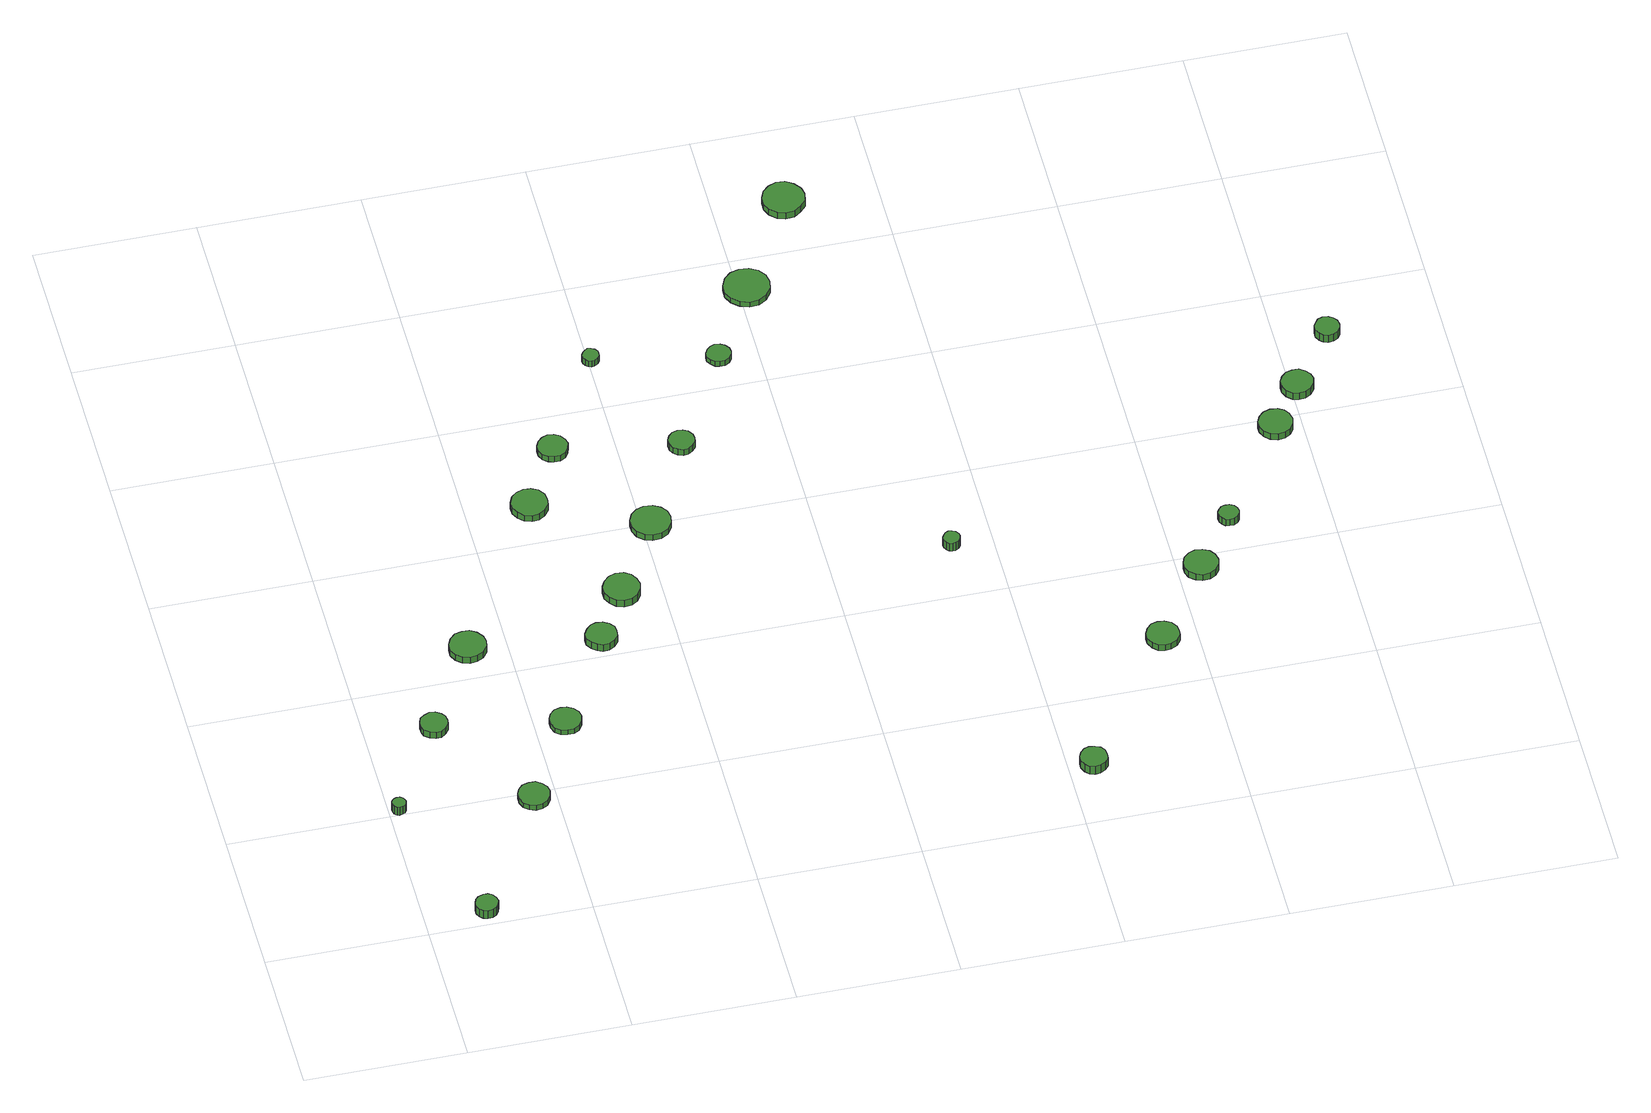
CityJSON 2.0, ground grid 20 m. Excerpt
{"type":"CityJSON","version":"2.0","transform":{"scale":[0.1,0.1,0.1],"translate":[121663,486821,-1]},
"CityObjects":{
"tree1":{"type":"SolitaryVegetationObject","attributes":{"function":"something"},"geometry":[{"type":"MultiSurface","lod":"1","boundaries":[[[0,1,2,3,4,5,6,7,8,9,10,11,12,13,14]],[[15,16,17,18,19,20,21,22,23,24,25,26,27,28,29]],[[0,29,28,1]],[[1,28,27,2]],[[2,27,26,3]],[[3,26,25,4]],[[4,25,24,5]],[[5,24,23,6]],[[6,23,22,7]],[[7,22,21,8]],[[8,21,20,9]],[[9,20,19,10]],[[10,19,18,11]],[[11,18,17,12]],[[12,17,16,13]],[[13,16,15,14]],[[14,15,29,0]]]}]},
"tree2":{"type":"SolitaryVegetationObject","attributes":{"function":"something"},"geometry":[{"type":"MultiSurface","lod":"1","boundaries":[[[30,31,32,33,34,35,36,37,38,39,40,41,42,43,44]],[[45,46,47,48,49,50,51,52,53,54,55,56,57,58,59]],[[30,59,58,31]],[[31,58,57,32]],[[32,57,56,33]],[[33,56,55,34]],[[34,55,54,35]],[[35,54,53,36]],[[36,53,52,37]],[[37,52,51,38]],[[38,51,50,39]],[[39,50,49,40]],[[40,49,48,41]],[[41,48,47,42]],[[42,47,46,43]],[[43,46,45,44]],[[44,45,59,30]]]}]},
"tree3":{"type":"SolitaryVegetationObject","attributes":{"function":"something"},"geometry":[{"type":"MultiSurface","lod":"1","boundaries":[[[60,61,62,63,64,65,66,67,68,69,70,71,72,73,74]],[[75,76,77,78,79,80,81,82,83,84,85,86,87,88,89]],[[60,89,88,61]],[[61,88,87,62]],[[62,87,86,63]],[[63,86,85,64]],[[64,85,84,65]],[[65,84,83,66]],[[66,83,82,67]],[[67,82,81,68]],[[68,81,80,69]],[[69,80,79,70]],[[70,79,78,71]],[[71,78,77,72]],[[72,77,76,73]],[[73,76,75,74]],[[74,75,89,60]]]}]},
"tree4":{"type":"SolitaryVegetationObject","attributes":{"function":"something"},"geometry":[{"type":"MultiSurface","lod":"1","boundaries":[[[90,91,92,93,94,95,96,97,98,99,100,101,102,103,104]],[[105,106,107,108,109,110,111,112,113,114,115,116,117,118,119]],[[90,119,118,91]],[[91,118,117,92]],[[92,117,116,93]],[[93,116,115,94]],[[94,115,114,95]],[[95,114,113,96]],[[96,113,112,97]],[[97,112,111,98]],[[98,111,110,99]],[[99,110,109,100]],[[100,109,108,101]],[[101,108,107,102]],[[102,107,106,103]],[[103,106,105,104]],[[104,105,119,90]]]}]},
"tree5":{"type":"SolitaryVegetationObject","attributes":{"function":"something"},"geometry":[{"type":"MultiSurface","lod":"1","boundaries":[[[120,121,122,123,124,125,126,127,128,129,130,131,132,133,134]],[[135,136,137,138,139,140,141,142,143,144,145,146,147,148,149]],[[120,149,148,121]],[[121,148,147,122]],[[122,147,146,123]],[[123,146,145,124]],[[124,145,144,125]],[[125,144,143,126]],[[126,143,142,127]],[[127,142,141,128]],[[128,141,140,129]],[[129,140,139,130]],[[130,139,138,131]],[[131,138,137,132]],[[132,137,136,133]],[[133,136,135,134]],[[134,135,149,120]]]}]},
"tree6":{"type":"SolitaryVegetationObject","attributes":{"function":"something"},"geometry":[{"type":"MultiSurface","lod":"1","boundaries":[[[150,151,152,153,154,155,156,157,158,159,160,161,162,163,164]],[[165,166,167,168,169,170,171,172,173,174,175,176,177,178,179]],[[150,179,178,151]],[[151,178,177,152]],[[152,177,176,153]],[[153,176,175,154]],[[154,175,174,155]],[[155,174,173,156]],[[156,173,172,157]],[[157,172,171,158]],[[158,171,170,159]],[[159,170,169,160]],[[160,169,168,161]],[[161,168,167,162]],[[162,167,166,163]],[[163,166,165,164]],[[164,165,179,150]]]}]},
"tree7":{"type":"SolitaryVegetationObject","attributes":{"function":"something"},"geometry":[{"type":"MultiSurface","lod":"1","boundaries":[[[180,181,182,183,184,185,186,187,188,189,190,191,192,193,194]],[[195,196,197,198,199,200,201,202,203,204,205,206,207,208,209]],[[180,209,208,181]],[[181,208,207,182]],[[182,207,206,183]],[[183,206,205,184]],[[184,205,204,185]],[[185,204,203,186]],[[186,203,202,187]],[[187,202,201,188]],[[188,201,200,189]],[[189,200,199,190]],[[190,199,198,191]],[[191,198,197,192]],[[192,197,196,193]],[[193,196,195,194]],[[194,195,209,180]]]}]},
"tree8":{"type":"SolitaryVegetationObject","attributes":{"function":"something"},"geometry":[{"type":"MultiSurface","lod":"1","boundaries":[[[210,211,212,213,214,215,216,217,218,219,220,221,222,223,224]],[[225,226,227,228,229,230,231,232,233,234,235,236,237,238,239]],[[210,239,238,211]],[[211,238,237,212]],[[212,237,236,213]],[[213,236,235,214]],[[214,235,234,215]],[[215,234,233,216]],[[216,233,232,217]],[[217,232,231,218]],[[218,231,230,219]],[[219,230,229,220]],[[220,229,228,221]],[[221,228,227,222]],[[222,227,226,223]],[[223,226,225,224]],[[224,225,239,210]]]}]},
"tree9":{"type":"SolitaryVegetationObject","attributes":{"function":"something"},"geometry":[{"type":"MultiSurface","lod":"1","boundaries":[[[240,241,242,243,244,245,246,247,248,249,250,251,252,253,254]],[[255,256,257,258,259,260,261,262,263,264,265,266,267,268,269]],[[240,269,268,241]],[[241,268,267,242]],[[242,267,266,243]],[[243,266,265,244]],[[244,265,264,245]],[[245,264,263,246]],[[246,263,262,247]],[[247,262,261,248]],[[248,261,260,249]],[[249,260,259,250]],[[250,259,258,251]],[[251,258,257,252]],[[252,257,256,253]],[[253,256,255,254]],[[254,255,269,240]]]}]},
"tree10":{"type":"SolitaryVegetationObject","attributes":{"function":"something"},"geometry":[{"type":"MultiSurface","lod":"1","boundaries":[[[270,271,272,273,274,275,276,277,278,279,280,281,282,283,284]],[[285,286,287,288,289,290,291,292,293,294,295,296,297,298,299]],[[270,299,298,271]],[[271,298,297,272]],[[272,297,296,273]],[[273,296,295,274]],[[274,295,294,275]],[[275,294,293,276]],[[276,293,292,277]],[[277,292,291,278]],[[278,291,290,279]],[[279,290,289,280]],[[280,289,288,281]],[[281,288,287,282]],[[282,287,286,283]],[[283,286,285,284]],[[284,285,299,270]]]}]},
"tree11":{"type":"SolitaryVegetationObject","attributes":{"function":"something"},"geometry":[{"type":"MultiSurface","lod":"1","boundaries":[[[300,301,302,303,304,305,306,307,308,309,310,311,312,313,314]],[[315,316,317,318,319,320,321,322,323,324,325,326,327,328,329]],[[300,329,328,301]],[[301,328,327,302]],[[302,327,326,303]],[[303,326,325,304]],[[304,325,324,305]],[[305,324,323,306]],[[306,323,322,307]],[[307,322,321,308]],[[308,321,320,309]],[[309,320,319,310]],[[310,319,318,311]],[[311,318,317,312]],[[312,317,316,313]],[[313,316,315,314]],[[314,315,329,300]]]}]},
"tree12":{"type":"SolitaryVegetationObject","attributes":{"function":"something"},"geometry":[{"type":"MultiSurface","lod":"1","boundaries":[[[330,331,332,333,334,335,336,337,338,339,340,341,342,343,344]],[[345,346,347,348,349,350,351,352,353,354,355,356,357,358,359]],[[330,359,358,331]],[[331,358,357,332]],[[332,357,356,333]],[[333,356,355,334]],[[334,355,354,335]],[[335,354,353,336]],[[336,353,352,337]],[[337,352,351,338]],[[338,351,350,339]],[[339,350,349,340]],[[340,349,348,341]],[[341,348,347,342]],[[342,347,346,343]],[[343,346,345,344]],[[344,345,359,330]]]}]},
"tree13":{"type":"SolitaryVegetationObject","attributes":{"function":"something"},"geometry":[{"type":"MultiSurface","lod":"1","boundaries":[[[360,361,362,363,364,365,366,367,368,369,370,371,372,373,374]],[[375,376,377,378,379,380,381,382,383,384,385,386,387,388,389]],[[360,389,388,361]],[[361,388,387,362]],[[362,387,386,363]],[[363,386,385,364]],[[364,385,384,365]],[[365,384,383,366]],[[366,383,382,367]],[[367,382,381,368]],[[368,381,380,369]],[[369,380,379,370]],[[370,379,378,371]],[[371,378,377,372]],[[372,377,376,373]],[[373,376,375,374]],[[374,375,389,360]]]}]},
"tree14":{"type":"SolitaryVegetationObject","attributes":{"function":"something"},"geometry":[{"type":"MultiSurface","lod":"1","boundaries":[[[390,391,392,393,394,395,396,397,398,399,400,401,402,403,404]],[[405,406,407,408,409,410,411,412,413,414,415,416,417,418,419]],[[390,419,418,391]],[[391,418,417,392]],[[392,417,416,393]],[[393,416,415,394]],[[394,415,414,395]],[[395,414,413,396]],[[396,413,412,397]],[[397,412,411,398]],[[398,411,410,399]],[[399,410,409,400]],[[400,409,408,401]],[[401,408,407,402]],[[402,407,406,403]],[[403,406,405,404]],[[404,405,419,390]]]}]},
"tree15":{"type":"SolitaryVegetationObject","attributes":{"function":"something"},"geometry":[{"type":"MultiSurface","lod":"1","boundaries":[[[420,421,422,423,424,425,426,427,428,429,430,431,432,433,434]],[[435,436,437,438,439,440,441,442,443,444,445,446,447,448,449]],[[420,449,448,421]],[[421,448,447,422]],[[422,447,446,423]],[[423,446,445,424]],[[424,445,444,425]],[[425,444,443,426]],[[426,443,442,427]],[[427,442,441,428]],[[428,441,440,429]],[[429,440,439,430]],[[430,439,438,431]],[[431,438,437,432]],[[432,437,436,433]],[[433,436,435,434]],[[434,435,449,420]]]}]},
"tree16":{"type":"SolitaryVegetationObject","attributes":{"function":"something"},"geometry":[{"type":"MultiSurface","lod":"1","boundaries":[[[450,451,452,453,454,455,456,457,458,459,460,461,462,463,464]],[[465,466,467,468,469,470,471,472,473,474,475,476,477,478,479]],[[450,479,478,451]],[[451,478,477,452]],[[452,477,476,453]],[[453,476,475,454]],[[454,475,474,455]],[[455,474,473,456]],[[456,473,472,457]],[[457,472,471,458]],[[458,471,470,459]],[[459,470,469,460]],[[460,469,468,461]],[[461,468,467,462]],[[462,467,466,463]],[[463,466,465,464]],[[464,465,479,450]]]}]},
"tree17":{"type":"SolitaryVegetationObject","attributes":{"function":"something"},"geometry":[{"type":"MultiSurface","lod":"1","boundaries":[[[480,481,482,483,484,485,486,487,488,489,490,491,492,493,494]],[[495,496,497,498,499,500,501,502,503,504,505,506,507,508,509]],[[480,509,508,481]],[[481,508,507,482]],[[482,507,506,483]],[[483,506,505,484]],[[484,505,504,485]],[[485,504,503,486]],[[486,503,502,487]],[[487,502,501,488]],[[488,501,500,489]],[[489,500,499,490]],[[490,499,498,491]],[[491,498,497,492]],[[492,497,496,493]],[[493,496,495,494]],[[494,495,509,480]]]}]},
"tree18":{"type":"SolitaryVegetationObject","attributes":{"function":"something"},"geometry":[{"type":"MultiSurface","lod":"1","boundaries":[[[510,511,512,513,514,515,516,517,518,519,520,521,522,523,524]],[[525,526,527,528,529,530,531,532,533,534,535,536,537,538,539]],[[510,539,538,511]],[[511,538,537,512]],[[512,537,536,513]],[[513,536,535,514]],[[514,535,534,515]],[[515,534,533,516]],[[516,533,532,517]],[[517,532,531,518]],[[518,531,530,519]],[[519,530,529,520]],[[520,529,528,521]],[[521,528,527,522]],[[522,527,526,523]],[[523,526,525,524]],[[524,525,539,510]]]}]},
"tree19":{"type":"SolitaryVegetationObject","attributes":{"function":"something"},"geometry":[{"type":"MultiSurface","lod":"1","boundaries":[[[540,541,542,543,544,545,546,547,548,549,550,551,552,553,554]],[[555,556,557,558,559,560,561,562,563,564,565,566,567,568,569]],[[540,569,568,541]],[[541,568,567,542]],[[542,567,566,543]],[[543,566,565,544]],[[544,565,564,545]],[[545,564,563,546]],[[546,563,562,547]],[[547,562,561,548]],[[548,561,560,549]],[[549,560,559,550]],[[550,559,558,551]],[[551,558,557,552]],[[552,557,556,553]],[[553,556,555,554]],[[554,555,569,540]]]}]},
"tree20":{"type":"SolitaryVegetationObject","attributes":{"function":"something"},"geometry":[{"type":"MultiSurface","lod":"1","boundaries":[[[570,571,572,573,574,575,576,577,578,579,580,581,582,583,584]],[[585,586,587,588,589,590,591,592,593,594,595,596,597,598,599]],[[570,599,598,571]],[[571,598,597,572]],[[572,597,596,573]],[[573,596,595,574]],[[574,595,594,575]],[[575,594,593,576]],[[576,593,592,577]],[[577,592,591,578]],[[578,591,590,579]],[[579,590,589,580]],[[580,589,588,581]],[[581,588,587,582]],[[582,587,586,583]],[[583,586,585,584]],[[584,585,599,570]]]}]},
"tree21":{"type":"SolitaryVegetationObject","attributes":{"function":"something"},"geometry":[{"type":"MultiSurface","lod":"1","boundaries":[[[600,601,602,603,604,605,606,607,608,609,610,611,612,613,614]],[[615,616,617,618,619,620,621,622,623,624,625,626,627,628,629]],[[600,629,628,601]],[[601,628,627,602]],[[602,627,626,603]],[[603,626,625,604]],[[604,625,624,605]],[[605,624,623,606]],[[606,623,622,607]],[[607,622,621,608]],[[608,621,620,609]],[[609,620,619,610]],[[610,619,618,611]],[[611,618,617,612]],[[612,617,616,613]],[[613,616,615,614]],[[614,615,629,600]]]}]},
"tree22":{"type":"SolitaryVegetationObject","attributes":{"function":"something"},"geometry":[{"type":"MultiSurface","lod":"1","boundaries":[[[630,631,632,633,634,635,636,637,638,639,640,641,642,643,644]],[[645,646,647,648,649,650,651,652,653,654,655,656,657,658,659]],[[630,659,658,631]],[[631,658,657,632]],[[632,657,656,633]],[[633,656,655,634]],[[634,655,654,635]],[[635,654,653,636]],[[636,653,652,637]],[[637,652,651,638]],[[638,651,650,639]],[[639,650,649,640]],[[640,649,648,641]],[[641,648,647,642]],[[642,647,646,643]],[[643,646,645,644]],[[644,645,659,630]]]}]},
"tree23":{"type":"SolitaryVegetationObject","attributes":{"function":"something"},"geometry":[{"type":"MultiSurface","lod":"1","boundaries":[[[660,661,662,663,664,665,666,667,668,669,670,671,672,673,674]],[[675,676,677,678,679,680,681,682,683,684,685,686,687,688,689]],[[660,689,688,661]],[[661,688,687,662]],[[662,687,686,663]],[[663,686,685,664]],[[664,685,684,665]],[[665,684,683,666]],[[666,683,682,667]],[[667,682,681,668]],[[668,681,680,669]],[[669,680,679,670]],[[670,679,678,671]],[[671,678,677,672]],[[672,677,676,673]],[[673,676,675,674]],[[674,675,689,660]]]}]},
"tree24":{"type":"SolitaryVegetationObject","attributes":{"function":"something"},"geometry":[{"type":"MultiSurface","lod":"1","boundaries":[[[690,691,692,693,694,695,696,697,698,699,700,701,702,703,704]],[[705,706,707,708,709,710,711,712,713,714,715,716,717,718,719]],[[690,719,718,691]],[[691,718,717,692]],[[692,717,716,693]],[[693,716,715,694]],[[694,715,714,695]],[[695,714,713,696]],[[696,713,712,697]],[[697,712,711,698]],[[698,711,710,699]],[[699,710,709,700]],[[700,709,708,701]],[[701,708,707,702]],[[702,707,706,703]],[[703,706,705,704]],[[704,705,719,690]]]}]}
},
"vertices":[
[21,208,20],[20,211,20],[18,214,20],[15,216,20],[11,216,20],[8,215,20],[5,213,20],[4,210,20],[4,206,20],[5,203,20],[8,200,20],[11,199,20],[15,200,20],[18,201,20],[20,204,20],[20,204,7],[18,201,7],[15,200,7],[11,199,7],[8,200,7],[5,203,7],[4,206,7],[4,210,7],[5,213,7],[8,215,7],[11,216,7],[15,216,7],[18,214,7],[20,211,7],[21,208,7],
[89,18,25],[87,24,25],[84,29,25],[79,32,25],[73,32,25],[67,30,25],[63,26,25],[61,21,25],[61,15,25],[63,10,25],[67,6,25],[73,4,25],[79,5,25],[84,8,25],[87,12,25],[87,12,12],[84,8,12],[79,5,12],[73,4,12],[67,6,12],[63,10,12],[61,15,12],[61,21,12],[63,26,12],[67,30,12],[73,32,12],[79,32,12],[84,29,12],[87,24,12],[89,18,12],
[100,330,17],[99,337,17],[95,342,17],[89,346,17],[82,347,17],[75,344,17],[69,340,17],[67,333,17],[67,326,17],[69,320,17],[75,315,17],[82,313,17],[89,313,17],[95,317,17],[99,323,17],[99,323,7],[95,317,7],[89,313,7],[82,313,7],[75,315,7],[69,320,7],[67,326,7],[67,333,7],[69,340,7],[75,344,7],[82,347,7],[89,346,7],[95,342,7],[99,337,7],[100,330,7],
[192,189,16],[190,197,16],[185,203,16],[178,208,16],[170,208,16],[162,206,16],[156,200,16],[153,193,16],[153,185,16],[156,177,16],[162,172,16],[170,169,16],[178,170,16],[185,174,16],[190,181,16],[190,181,8],[185,174,8],[178,170,8],[170,169,8],[162,172,8],[156,177,8],[153,185,8],[153,193,8],[156,200,8],[162,206,8],[170,208,8],[178,208,8],[185,203,8],[190,197,8],[192,189,8],
[175,447,16],[173,456,16],[167,464,16],[159,469,16],[150,469,16],[141,467,16],[134,460,16],[130,452,16],[130,442,16],[134,434,16],[141,428,16],[150,425,16],[159,426,16],[167,430,16],[173,438,16],[173,438,6],[167,430,6],[159,426,6],[150,425,6],[141,428,6],[134,434,6],[130,442,6],[130,452,6],[134,460,6],[141,467,6],[150,469,6],[159,469,6],[167,464,6],[173,456,6],[175,447,6],
[257,302,15],[255,310,15],[250,316,15],[243,320,15],[235,321,15],[227,319,15],[221,313,15],[218,306,15],[218,298,15],[221,290,15],[227,285,15],[235,283,15],[243,283,15],[250,287,15],[255,294,15],[255,294,7],[250,287,7],[243,283,7],[235,283,7],[227,285,7],[221,290,7],[218,298,7],[218,306,7],[221,313,7],[227,319,7],[235,321,7],[243,320,7],[250,316,7],[255,310,7],[257,302,7],
[329,427,17],[328,435,17],[323,441,17],[316,445,17],[308,446,17],[301,444,17],[295,438,17],[291,431,17],[291,423,17],[295,416,17],[301,411,17],[308,408,17],[316,409,17],[323,413,17],[328,419,17],[328,419,6],[323,413,6],[316,409,6],[308,408,6],[301,411,6],[295,416,6],[291,423,6],[291,431,6],[295,438,6],[301,444,6],[308,446,6],[316,445,6],[323,441,6],[328,435,6],[329,427,6],
[299,659,16],[298,668,16],[292,676,16],[284,680,16],[275,681,16],[266,678,16],[259,672,16],[255,663,16],[255,654,16],[259,646,16],[266,639,16],[275,636,16],[284,637,16],[292,642,16],[298,650,16],[298,650,6],[292,642,6],[284,637,6],[275,636,6],[266,639,6],[259,646,6],[255,654,6],[255,663,6],[259,672,6],[266,678,6],[275,681,6],[284,680,6],[292,676,6],[298,668,6],[299,659,6],
[374,497,17],[372,506,17],[367,514,17],[359,519,17],[349,520,17],[340,517,17],[333,510,17],[329,502,17],[329,492,17],[333,484,17],[340,477,17],[349,474,17],[359,475,17],[367,480,17],[372,488,17],[372,488,6],[367,480,6],[359,475,6],[349,474,6],[340,477,6],[333,484,6],[329,492,6],[329,502,6],[333,510,6],[340,517,6],[349,520,6],[359,519,6],[367,514,6],[372,506,6],[374,497,6],
[344,743,16],[342,751,16],[338,757,16],[331,761,16],[323,762,16],[316,759,16],[310,754,16],[307,747,16],[307,739,16],[310,732,16],[316,727,16],[323,725,16],[331,725,16],[338,729,16],[342,735,16],[342,735,7],[338,729,7],[331,725,7],[323,725,7],[316,727,7],[310,732,7],[307,739,7],[307,747,7],[310,754,7],[316,759,7],[323,762,7],[331,761,7],[338,757,7],[342,751,7],[344,743,7],
[435,598,15],[433,608,15],[427,616,15],[418,621,15],[407,622,15],[398,619,15],[390,612,15],[386,603,15],[386,593,15],[390,583,15],[398,576,15],[407,573,15],[418,574,15],[427,579,15],[433,588,15],[433,588,6],[427,579,6],[418,574,6],[407,573,6],[398,576,6],[390,583,6],[386,593,6],[386,603,6],[390,612,6],[398,619,6],[407,622,6],[418,621,6],[427,616,6],[433,608,6],[435,598,6],
[413,878,17],[413,882,17],[410,886,17],[406,888,17],[402,889,17],[398,887,17],[395,884,17],[393,880,17],[393,876,17],[395,872,17],[398,869,17],[402,868,17],[406,868,17],[410,871,17],[413,874,17],[413,874,7],[410,871,7],[406,868,7],[402,868,7],[398,869,7],[395,872,7],[393,876,7],[393,880,7],[395,884,7],[398,887,7],[402,889,7],[406,888,7],[410,886,7],[413,882,7],[413,878,7],
[492,718,16],[491,724,16],[487,730,16],[481,733,16],[475,734,16],[468,732,16],[463,727,16],[460,721,16],[460,714,16],[463,708,16],[468,704,16],[475,701,16],[481,702,16],[487,706,16],[491,711,16],[491,711,6],[487,706,6],[481,702,6],[475,701,6],[468,704,6],[463,708,6],[460,714,6],[460,721,6],[463,727,6],[468,732,6],[475,734,6],[481,733,6],[487,730,6],[491,724,6],[492,718,6],
[567,848,15],[566,854,15],[562,859,15],[557,862,15],[550,863,15],[545,861,15],[540,857,15],[537,851,15],[537,845,15],[540,840,15],[545,835,15],[550,834,15],[557,834,15],[562,837,15],[566,842,15],[566,842,7],[562,837,7],[557,834,7],[550,834,7],[545,835,7],[540,840,7],[537,845,7],[537,851,7],[540,857,7],[545,861,7],[550,863,7],[557,862,7],[562,859,7],[566,854,7],[567,848,7],
[847,92,21],[846,99,21],[842,105,21],[835,108,21],[828,109,21],[822,107,21],[817,102,21],[814,96,21],[814,89,21],[817,82,21],[822,77,21],[828,75,21],[835,76,21],[842,80,21],[846,85,21],[846,85,8],[842,80,8],[835,76,8],[828,75,8],[822,77,8],[817,82,8],[814,89,8],[814,96,8],[817,102,8],[822,107,8],[828,109,8],[835,108,8],[842,105,8],[846,99,8],[847,92,8],
[760,482,22],[759,486,22],[756,490,22],[752,492,22],[748,493,22],[744,491,22],[741,488,22],[739,484,22],[739,480,22],[741,476,22],[744,473,22],[748,472,22],[752,472,22],[756,474,22],[759,478,22],[759,478,9],[756,474,9],[752,472,9],[748,472,9],[744,473,9],[741,476,9],[739,480,9],[739,484,9],[741,488,9],[744,491,9],[748,493,9],[752,492,9],[756,490,9],[759,486,9],[760,482,9],
[638,949,15],[636,961,15],[629,970,15],[619,976,15],[607,977,15],[596,974,15],[587,966,15],[582,955,15],[582,943,15],[587,933,15],[596,925,15],[607,921,15],[619,922,15],[629,928,15],[636,938,15],[636,938,7],[629,928,7],[619,922,7],[607,921,7],[596,925,7],[587,933,7],[582,943,7],[582,955,7],[587,966,7],[596,974,7],[607,977,7],[619,976,7],[629,970,7],[636,961,7],[638,949,7],
[711,1079,17],[709,1089,17],[702,1098,17],[693,1104,17],[682,1105,17],[672,1101,17],[664,1094,17],[660,1084,17],[660,1073,17],[664,1064,17],[672,1056,17],[682,1053,17],[693,1054,17],[702,1060,17],[709,1068,17],[709,1068,7],[702,1060,7],[693,1054,7],[682,1053,7],[672,1056,7],[664,1064,7],[660,1073,7],[660,1084,7],[664,1094,7],[672,1101,7],[682,1105,7],[693,1104,7],[702,1098,7],[709,1089,7],[711,1079,7],
[978,277,15],[977,285,15],[972,292,15],[964,296,15],[956,297,15],[948,295,15],[942,289,15],[938,281,15],[938,273,15],[942,265,15],[948,259,15],[956,257,15],[964,258,15],[972,262,15],[977,269,15],[977,269,6],[972,262,6],[964,258,6],[956,257,6],[948,259,6],[942,265,6],[938,273,6],[938,281,6],[942,289,6],[948,295,6],[956,297,6],[964,296,6],[972,292,6],[977,285,6],[978,277,6],
[1050,380,16],[1048,389,16],[1043,396,16],[1035,400,16],[1026,401,16],[1018,398,16],[1011,392,16],[1008,384,16],[1008,376,16],[1011,368,16],[1018,362,16],[1026,359,16],[1035,360,16],[1043,364,16],[1048,371,16],[1048,371,6],[1043,364,6],[1035,360,6],[1026,359,6],[1018,362,6],[1011,368,6],[1008,376,6],[1008,384,6],[1011,392,6],[1018,398,6],[1026,401,6],[1035,400,6],[1043,396,6],[1048,389,6],[1050,380,6],
[1092,452,17],[1091,457,17],[1088,461,17],[1083,464,17],[1078,464,17],[1073,463,17],[1069,459,17],[1067,455,17],[1067,449,17],[1069,445,17],[1073,441,17],[1078,440,17],[1083,440,17],[1088,443,17],[1091,447,17],[1091,447,6],[1088,443,6],[1083,440,6],[1078,440,6],[1073,441,6],[1069,445,6],[1067,449,6],[1067,455,6],[1069,459,6],[1073,463,6],[1078,464,6],[1083,464,6],[1088,461,6],[1091,457,6],[1092,452,6],
[1189,586,16],[1187,595,16],[1182,602,16],[1175,606,16],[1166,607,16],[1157,604,16],[1151,598,16],[1147,590,16],[1147,582,16],[1151,574,16],[1157,568,16],[1166,565,16],[1175,566,16],[1182,570,16],[1187,577,16],[1187,577,6],[1182,570,6],[1175,566,6],[1166,565,6],[1157,568,6],[1151,574,6],[1147,582,6],[1147,590,6],[1151,598,6],[1157,604,6],[1166,607,6],[1175,606,6],[1182,602,6],[1187,595,6],[1189,586,6],
[1228,644,17],[1226,652,17],[1221,658,17],[1214,663,17],[1206,663,17],[1198,661,17],[1192,655,17],[1188,648,17],[1188,640,17],[1192,632,17],[1198,626,17],[1206,624,17],[1214,625,17],[1221,629,17],[1226,636,17],[1226,636,6],[1221,629,6],[1214,625,6],[1206,624,6],[1198,626,6],[1192,632,6],[1188,640,6],[1188,648,6],[1192,655,6],[1198,661,6],[1206,663,6],[1214,663,6],[1221,658,6],[1226,652,6],[1228,644,6],
[1278,723,18],[1277,730,18],[1273,735,18],[1268,738,18],[1261,739,18],[1255,737,18],[1251,732,18],[1248,727,18],[1248,720,18],[1251,714,18],[1255,710,18],[1261,708,18],[1268,709,18],[1273,712,18],[1277,717,18],[1277,717,6],[1273,712,6],[1268,709,6],[1261,708,6],[1255,710,6],[1251,714,6],[1248,720,6],[1248,727,6],[1251,732,6],[1255,737,6],[1261,739,6],[1268,738,6],[1273,735,6],[1277,730,6],[1278,723,6]
]}
